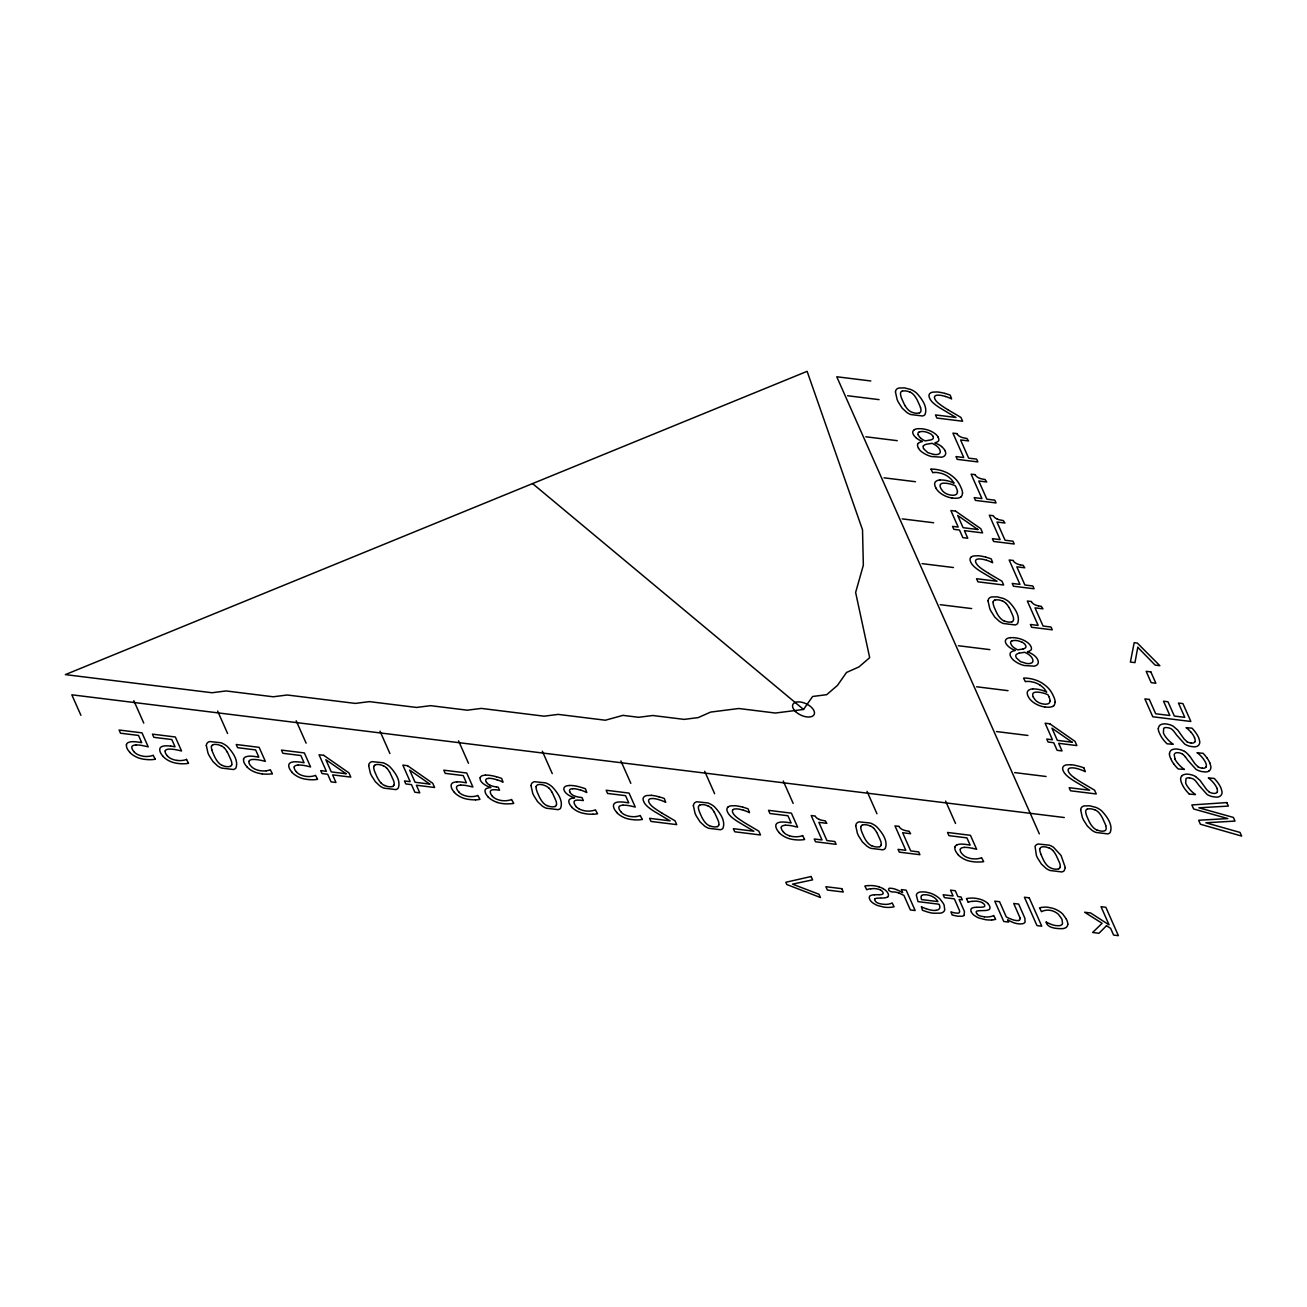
<?xml version="1.0" encoding="UTF-8"?>
<svg xmlns="http://www.w3.org/2000/svg" width="1307" height="1307" viewBox="0 0 1307 1307"><rect width="100%" height="100%" fill="white"/><g stroke="black" fill="none" stroke-linecap="round" stroke-linejoin="round"><path stroke-width="1.5" d="M1194.745 741.87L1194.19 742.523A5.375 2.859 25.2 0 1 1191.576 743.095L1191.249 743.062M1205.887 767.029L1205.332 767.666A5.375 2.859 25.2 0 1 1202.718 768.255L1202.391 768.206M923.428 445.85L924.441 445.017A21.566 11.485 25.2 0 1 926.434 444.249A24.751 13.184 25.2 0 1 928.019 443.972L932.103 443.318A11.632 6.192 25.2 0 1 937.037 446.275A10.309 5.489 25.2 0 1 940.043 450.474A8.741 4.656 25.2 0 1 939.325 453.725A9.835 5.244 25.2 0 1 933.95 454.46M803.527 709.456L812.611 696.484L826.678 694.687L837.428 685.44L846.528 672.452L858.928 666.929L869.678 657.682L855.628 592.463L863.339 565.212L862.522 529.841L807.122 371.335L65.35 674.608L211.995 692.743L226.046 690.946L273.179 696.778L287.246 694.997L355.324 703.411L369.375 701.63L416.525 707.446L430.575 705.666L467.236 710.191L481.286 708.41L544.137 716.187L558.203 714.39L605.337 720.222L622.965 715.354L638.682 717.298L652.748 715.501L684.165 719.389L698.216 717.592L710.632 712.086L738.749 708.508L775.41 713.034L803.527 709.456L532.57 483.59M1216.915 792.352L1216.49 792.81A5.391 2.875 25.2 0 1 1213.86 793.398L1213.533 793.349A6.666 3.545 25.2 0 1 1209.302 792.091M964.06 915.406L964.452 911.567L959.158 899.445L962.328 899.837L961.037 896.961L957.884 896.569L955.303 890.737L950.499 890.149L953.081 895.965L943.148 894.74L944.422 897.631L954.355 898.857L959.207 909.884A23.82 12.694 25.2 0 1 959.485 910.652A5.767 3.071 25.2 0 1 959.436 912.188A3.447 1.83 25.2 0 1 958.423 913.119A10.113 5.391 25.2 0 1 955.466 912.972A11.534 6.143 25.2 0 1 952.983 912.482L952.035 912.221A10.799 5.751 25.2 0 1 950.957 911.878L952.117 914.965A23.542 12.547 25.2 0 0 953.211 915.243L955.825 915.831A22.562 12.024 25.2 0 0 958.129 916.223L962.164 916.223A8.038 4.28 25.2 0 0 964.076 915.406M971.281 557.011L971.558 556.798A11.845 6.306 25.2 0 1 973.829 555.932L978.339 555.753A28.199 15.03 25.2 0 1 985.87 557.19M728.113 806.974L728.407 806.762A11.763 6.274 25.2 0 1 730.678 805.88L735.171 805.716A28.215 15.03 25.2 0 1 742.703 807.154M875.053 898.742L876.18 898.334A17.743 9.459 25.2 0 1 878.288 898.121L880.542 898.056M914.41 429.676L913.609 430.297A9.59 5.114 25.2 0 0 912.939 433.499L913.234 434.234A10.619 5.653 25.2 0 0 916.501 438.074M1208.665 771.228L1209.579 770.542A14.23 7.581 25.2 0 0 1210.282 769.643A16.485 8.79 25.2 0 0 1210.87 766.539L1209.89 763.043M1023.12 648.958L1017.761 649.873A13.217 7.041 25.2 0 1 1013.105 646.981A10.146 5.408 25.2 0 1 1010.883 643.812A6.127 3.268 25.2 0 1 1011.618 640.953M1010.327 637.669L1013.84 637.669A23.853 12.711 25.2 0 1 1015.882 637.898L1018.529 638.404A14.524 7.744 25.2 0 1 1025.734 641.312L1027.645 642.619A9.508 5.065 25.2 0 1 1030.537 645.756L1030.733 646.132A9.655 5.146 25.2 0 1 1031.158 649.873A17.481 9.312 25.2 0 1 1027.498 651.687M881.294 898.04L883.581 897.958A19.523 10.407 25.2 0 0 885.476 897.729L887.143 897.223A7.417 3.954 25.2 0 0 888.025 896.602M976.721 907.303L976.002 907.319A11.926 6.355 25.2 0 0 971.395 908.545A8.332 4.444 25.2 0 0 971.411 911.976M977.032 907.287L980.234 907.254M874.318 894.756L879.023 894.691M879.333 894.691L879.66 894.691A9.329 4.967 25.2 0 0 882.748 894.102A3.856 2.059 25.2 0 0 882.764 892.126A3.545 1.895 25.2 0 0 880.738 890.214L880.493 890.1M1070.939 764.709L1066.43 764.873A11.845 6.306 25.2 0 0 1064.159 765.755L1063.882 765.967A10.538 5.62 25.2 0 0 1062.689 769.186L1063.195 770.771A16.321 8.692 25.2 0 0 1065.009 773.728A16.828 8.969 25.2 0 0 1067.786 776.489A28.917 15.406 25.2 0 0 1071.054 778.939A37.429 19.948 25.2 0 0 1073.586 780.638L1089.646 790.212L1069.142 787.68L1070.515 790.784L1096.263 793.97L1094.58 790.163L1081.314 782.354A80.985 43.164 25.2 0 1 1074.272 777.714M651.376 795.359L646.883 795.522A11.763 6.274 25.2 0 0 644.612 796.404L644.318 796.617A10.505 5.604 25.2 0 0 643.126 799.835L643.648 801.436A16.321 8.692 25.2 0 0 645.446 804.377A16.615 8.855 25.2 0 0 648.419 807.285A29.26 15.586 25.2 0 0 651.49 809.588A38.524 20.52 25.2 0 0 654.023 811.288L670.099 820.861L649.579 818.329L650.951 821.433L676.716 824.619L675.033 820.812L661.767 813.003M1189.452 777.877L1188.749 777.828A5.931 3.153 25.2 0 0 1185.988 778.613L1185.678 782.975A25.16 13.413 25.2 0 0 1186.152 784.167A25.781 13.74 25.2 0 0 1189.746 789.379A22.774 12.139 25.2 0 0 1195.497 794.591L1189.321 794.101M870.805 380.974L836.758 376.759L1039.326 833.85M847.639 395.743L879.072 399.632M865.838 436.783L897.256 440.671M884.022 477.823L915.439 481.711M902.206 518.879L933.639 522.751M1013.186 560.474L1009.151 559.984L1019.966 584.392L1012.222 583.428L1013.464 586.222L1034.082 588.771L1032.84 585.977L1024.884 584.997L1016.813 566.813L1024.77 567.793L1023.087 565.294A28.574 15.227 25.2 0 1 1020.146 564.804M922.056 563.644L953.473 567.532M1031.37 601.53L1027.335 601.024L1038.15 625.432L1030.406 624.468L1031.648 627.278L1052.266 629.827L1051.024 627.033L1043.068 626.037L1035.013 607.853L1042.97 608.833L1041.271 606.35A28.574 15.227 25.2 0 1 1038.346 605.844M940.239 604.7L971.673 608.572M958.439 645.74L989.856 649.628M976.623 686.779L1008.04 690.668M996.473 731.561L1027.89 735.449M1014.657 772.6L1046.074 776.489M1064.274 817.529L71.82 694.801L80.92 715.321M496.464 786.977L498.212 787.19L499.552 790.229L497.264 789.934A20.308 10.832 25.2 0 0 493.866 789.738A7.417 3.954 25.2 0 0 491.367 790.147A6.437 3.431 25.2 0 0 490.321 791.323A10.162 5.424 25.2 0 0 492.51 796.273M186.509 759.367L188.551 763.304A30.11 16.043 25.2 0 1 184.205 763.762A31.695 16.893 25.2 0 1 178.324 763.5A20.406 10.881 25.2 0 1 172.263 762.193A13.985 7.45 25.2 0 1 166.888 759.596A13.446 7.156 25.2 0 1 163.032 756.394M802.58 835.549L804.622 839.486A30.143 16.06 25.2 0 1 800.292 839.944A31.695 16.893 25.2 0 1 794.411 839.682A20.389 10.864 25.2 0 1 788.35 838.375A13.854 7.385 25.2 0 1 779.021 832.592M968.307 902.336L966.461 898.661A18.968 10.113 25.2 0 1 970.366 898.138A21.222 11.306 25.2 0 1 980.528 899.363A11.208 5.963 25.2 0 1 984.726 901.193A8.61 4.591 25.2 0 1 987.929 903.513M1046.008 921.941C1047.43 928.28 1056.824 928.787 1062.803 928.64A13.887 7.401 25.2 0 0 1066.414 927.202A13.511 7.205 25.2 0 0 1067.737 924.245M933.966 454.509L927.839 452.647L923.804 448.955A10.57 5.636 25.2 0 1 923.51 448.366M952.084 498.032L950.712 497.787A14.802 7.891 25.2 0 1 942.249 494.405A13.789 7.352 25.2 0 1 936.89 489.651L935.959 488.181M1044.685 706.989L1043.313 706.744A14.802 7.891 25.2 0 1 1034.85 703.362A13.789 7.352 25.2 0 1 1029.491 698.608L1028.56 697.137A15.406 8.201 25.2 0 1 1027.335 692.106A11.338 6.045 25.2 0 1 1029.459 689.753A12.988 6.927 25.2 0 1 1032.661 688.871M972.833 848.374L976.639 849.289L970.431 835.304L947.526 832.461L948.931 835.647L966.935 837.885L970.137 845.106L968.618 844.861A19.523 10.407 25.2 0 0 967.915 844.763L966.412 844.502A15.619 8.316 25.2 0 0 965.808 844.42A26.238 13.985 25.2 0 0 960.351 844.142A15.178 8.087 25.2 0 0 956.838 844.91M982.047 902.647L982.292 902.778A3.545 1.895 25.2 0 1 984.318 904.509L984.4 904.673A3.856 2.059 25.2 0 1 984.334 906.65A9.329 4.967 25.2 0 1 981.165 907.172M1046.401 922.154L1047.74 922.84A16.73 8.904 25.2 0 0 1048.998 923.412L1050.191 923.918A14.393 7.679 25.2 0 0 1053.262 925.046A14.589 7.777 25.2 0 0 1056.301 925.634L1059.062 925.715A8.626 4.591 25.2 0 0 1062.003 924.506A9.672 5.163 25.2 0 0 1062.509 923.51L1062.101 919.932A25.062 13.364 25.2 0 0 1061.529 918.576L1058.36 914.279A9.084 4.836 25.2 0 0 1056.824 913.07A8.806 4.689 25.2 0 0 1051.465 910.603L1050.485 910.391A12.988 6.927 25.2 0 0 1045.224 910.391A22.17 11.812 25.2 0 0 1041.483 911.698L1039.555 907.842A28.362 15.112 25.2 0 1 1043.411 907.221A17.759 9.459 25.2 0 1 1047.969 907.27L1052.543 908.218A14.132 7.532 25.2 0 1 1059.389 911.387A13.773 7.336 25.2 0 1 1062.787 914.099L1066.365 919.033M1022.237 642.276L1022.548 642.44A5.522 2.941 25.2 0 1 1025.407 645.037A6.29 3.349 25.2 0 1 1025.668 647.635A11.322 6.029 25.2 0 1 1023.185 648.893M921.451 906.797L922.464 910.26L925.879 911.453A48.62 25.911 25.2 0 0 927.921 912.106A23.902 12.727 25.2 0 0 933.476 913.234L940.697 913.136A14.099 7.515 25.2 0 0 943.409 911.894A13.201 7.025 25.2 0 0 944.749 909.835L944.144 905.228A28.084 14.965 25.2 0 0 943.295 903.382L939.978 898.971A14.344 7.646 25.2 0 0 936.564 896.21A14.034 7.483 25.2 0 0 929.718 892.959L925.977 892.126A20.422 10.881 25.2 0 0 923.82 891.88L920.357 891.978A11.583 6.176 25.2 0 0 917.318 893.302A12.106 6.453 25.2 0 0 916.338 895.181L918.02 901.634L939.079 904.232A14.426 7.695 25.2 0 1 939.831 907.434A8.495 4.525 25.2 0 1 938.622 909.411A9.901 5.277 25.2 0 1 935.992 910.309M1195.595 776.587L1200.022 780.377L1205.479 788.007A32.675 17.416 25.2 0 0 1206.002 788.676A18.592 9.901 25.2 0 0 1206.818 789.771L1209.334 792.026M1187.05 741.722L1184.322 739.207A19.654 10.472 25.2 0 1 1183.701 738.373A33.459 17.824 25.2 0 1 1183.047 737.524L1177.738 730.074L1173.294 726.284A8.79 4.689 25.2 0 0 1169.144 724.535L1166.269 723.947A11.551 6.159 25.2 0 0 1162.168 724.192A10.358 5.522 25.2 0 0 1159.423 725.744A17.939 9.557 25.2 0 0 1158.345 728.783M1198.192 766.882L1195.48 764.366A19.654 10.472 25.2 0 1 1194.843 763.533A33.459 17.824 25.2 0 1 1194.19 762.667L1190.742 757.635A38.344 20.438 25.2 0 0 1189.517 755.969M947.673 409.614L960.923 417.423L962.606 421.23L936.858 418.044L935.485 414.94L955.989 417.472L939.651 407.735A36.629 19.523 25.2 0 1 937.397 406.216A29.097 15.504 25.2 0 1 934.129 403.765A17.448 9.296 25.2 0 1 931.352 400.988A16.321 8.692 25.2 0 1 929.555 398.047L929.048 396.446A10.538 5.62 25.2 0 1 929.947 393.44A11.91 6.355 25.2 0 1 932.822 392.133L937.282 391.969A28.084 14.965 25.2 0 1 944.814 393.407M988.713 573.397L1001.979 581.207L1003.662 585.013L977.914 581.827L976.541 578.723L997.045 581.256L980.985 571.682A37.429 19.948 25.2 0 1 978.437 569.999A28.917 15.406 25.2 0 1 975.185 567.548A16.828 8.969 25.2 0 1 972.408 564.771A16.321 8.692 25.2 0 1 970.611 561.83L970.088 560.229A10.538 5.62 25.2 0 1 971.264 557.011M1074.289 777.698L1072.279 776.162A12.531 6.682 25.2 0 1 1068.489 771.571L1068.309 771.081A6.29 3.349 25.2 0 1 1068.963 768.516M486.563 782.452L486.237 781.945A8.267 4.411 25.2 0 1 485.91 781.292A4.901 2.614 25.2 0 1 485.812 779.773A5.44 2.892 25.2 0 1 486.808 778.711A8.201 4.362 25.2 0 1 488.965 778.417M938.132 437.175L937.936 436.816A9.508 5.065 25.2 0 0 935.044 433.663L933.133 432.388A14.524 7.744 25.2 0 0 925.928 429.464L923.281 428.941A23.853 12.711 25.2 0 0 921.239 428.712L917.726 428.712A13.315 7.09 25.2 0 0 914.394 429.66M971.33 911.976L971.689 912.645A8.234 4.395 25.2 0 0 974.336 915.472L976.607 916.893A11.387 6.061 25.2 0 0 979.253 918.102L985.445 919.654A25.437 13.56 25.2 0 0 991.784 919.948M1197.212 752.799L1203.11 753.306A42.069 22.415 25.2 0 1 1206.802 757.733M1184.371 769.431L1178.179 768.957A40.615 21.647 25.2 0 1 1173.964 764.17M1083.895 767.895L1085.251 771.669A20.046 10.685 25.2 0 0 1079.223 769.219A18.69 9.95 25.2 0 0 1073.031 767.846L1070.907 767.912A6.96 3.709 25.2 0 0 1069.012 768.549M1048.835 696.484L1048.328 695.406A6.551 3.48 25.2 0 1 1047.953 694.752A18.298 9.753 25.2 0 0 1043.672 693.184A20.373 10.864 25.2 0 0 1036.484 692.106A7.287 3.888 25.2 0 0 1034.196 692.547A6.796 3.627 25.2 0 0 1032.726 694.18A10.44 5.555 25.2 0 0 1033.298 696.909M1027.563 651.752L1027.629 651.899A13.544 7.221 25.2 0 1 1034.196 655.395A11.6 6.192 25.2 0 1 1037.595 659.48A14.067 7.499 25.2 0 1 1038.036 660.607L1038.15 661.015A11.812 6.29 25.2 0 1 1037.284 664.659L1036.696 665.149A13.25 7.058 25.2 0 1 1034.18 666.145L1024.263 665.524A15.227 8.12 25.2 0 1 1017.124 662.665L1014.869 661.211A11.24 5.996 25.2 0 1 1011.063 657.209A9.999 5.326 25.2 0 1 1010.638 652.454A16.55 8.822 25.2 0 1 1015.114 650.559M930.992 469.197L932.757 472.726A10.962 5.849 25.2 0 1 934.717 472.464M945.614 801.093L955.531 823.475M867.047 791.372L876.964 813.771M783.252 781.014L793.169 803.397M704.702 771.31L714.619 793.692M620.907 760.935L630.824 783.334M642.276 819.407L640.234 815.486A22.611 12.041 25.2 0 1 636.052 816.548M542.34 751.231L552.273 773.613M458.545 740.857L468.478 763.255M379.994 731.152L389.911 753.535M296.199 720.794L306.116 743.177M272.346 773.662L270.288 769.741A22.595 12.041 25.2 0 1 266.122 770.803M217.648 711.073L227.565 733.456M133.853 700.715L143.77 723.098M155.223 759.171L153.164 755.25A22.611 12.041 25.2 0 1 148.998 756.328A20.487 10.913 25.2 0 1 143.737 756.296A12.613 6.715 25.2 0 1 140.061 755.462A8.675 4.624 25.2 0 1 136.451 753.845A7.989 4.264 25.2 0 1 134 751.77M1175.009 759.024L1174.192 754.711A9.084 4.836 25.2 0 1 1174.454 754.025L1174.862 753.486A5.931 3.153 25.2 0 1 1177.607 752.669L1178.31 752.734A5.849 3.12 25.2 0 1 1182.492 754.057M1040.96 854.402L1043.231 859.549A54.061 28.819 25.2 0 0 1044.309 861.542A21.369 11.387 25.2 0 0 1047.185 865.446A8.054 4.297 25.2 0 0 1050.436 867.832A8.414 4.476 25.2 0 0 1058.605 868.747M1019.983 917.759L1013.742 903.48L1018.659 904.085L1024.884 918.217L1025.064 922.056A8.495 4.525 25.2 0 1 1024.557 922.742A8.822 4.705 25.2 0 1 1022.172 923.82L1019.427 923.918A13.576 7.238 25.2 0 1 1013.203 922.53A22.807 12.155 25.2 0 1 1007.599 919.818L1008.596 922.088L1003.776 921.5L994.758 901.127L999.561 901.716L1006.308 916.959A22.007 11.73 25.2 0 0 1011.226 919.18A11.763 6.274 25.2 0 0 1015.588 920.422A11.06 5.898 25.2 0 0 1018.643 920.52M1041.107 854.419A31.335 16.697 25.2 0 1 1039.62 848.815M1039.915 848.897A8.332 4.444 25.2 0 1 1041.418 847.067A8.692 4.624 25.2 0 1 1049.374 848.194M1049.439 848.047A7.319 3.905 25.2 0 1 1052.723 850.481M1052.838 850.465A20.732 11.044 25.2 0 1 1055.615 854.468A61.511 32.773 25.2 0 1 1056.17 855.333L1059.405 862.424A48.326 25.748 25.2 0 1 1059.846 863.698A19.36 10.309 25.2 0 1 1060.206 867.145M1060.108 867.113A8.054 4.297 25.2 0 1 1058.768 868.877M958.227 854.68A14.998 7.989 25.2 0 1 954.894 847.132M958.047 854.729A13.854 7.385 25.2 0 0 967.36 860.529A26.271 14.001 25.2 0 0 979.204 861.967A30.143 16.06 25.2 0 0 983.681 861.656L981.59 857.686A22.431 11.959 25.2 0 1 977.424 858.764A20.52 10.93 25.2 0 1 972.163 858.732A12.613 6.715 25.2 0 1 968.487 857.915A8.659 4.607 25.2 0 1 964.876 856.297A8.054 4.28 25.2 0 1 962.426 854.223A9.361 4.983 25.2 0 1 960.269 849.305M960.367 849.338A5.898 3.153 25.2 0 1 961.511 847.998A9.884 5.261 25.2 0 1 964.37 847.426M964.321 847.361A26.63 14.181 25.2 0 1 972.833 848.423M954.829 847.099A11.06 5.898 25.2 0 1 956.871 844.943M871.655 845.809A8.087 4.313 25.2 0 1 868.224 843.293A20.553 10.962 25.2 0 1 865.479 839.666A52.934 28.215 25.2 0 1 864.074 837.101L862.048 832.559A53.636 28.574 25.2 0 1 861.215 830.092A19.507 10.407 25.2 0 1 860.807 826.727M860.905 826.759A8.332 4.444 25.2 0 1 862.391 824.929M862.506 825.027A8.692 4.624 25.2 0 1 870.348 826.057M870.413 825.91A7.319 3.905 25.2 0 1 873.697 828.344M873.811 828.328A20.732 11.044 25.2 0 1 876.589 832.33M876.687 832.347A61.511 32.773 25.2 0 1 877.16 833.196L880.379 840.287A50.973 27.169 25.2 0 1 880.836 841.561A19.687 10.489 25.2 0 1 881.179 845.008M881.081 844.976A8.038 4.28 25.2 0 1 879.758 846.74M879.611 846.626A8.495 4.525 25.2 0 1 871.72 845.678M819.179 819.44A10.064 5.359 25.2 0 0 822.168 820.306A30.355 16.174 25.2 0 0 825.338 820.878L826.808 823.345L818.852 822.348L826.906 840.548L834.879 841.528L836.121 844.338L815.503 841.773L814.261 838.98L822.005 839.944L811.19 815.535L815.225 816.025A4.901 2.614 25.2 0 0 816.777 818.002A5.963 3.169 25.2 0 0 819.179 819.375M779.217 832.543A15.047 8.022 25.2 0 1 775.868 824.995A11.126 5.931 25.2 0 1 777.861 822.806A15.178 8.087 25.2 0 1 781.635 822.038A27.088 14.442 25.2 0 1 786.814 822.315A15.504 8.267 25.2 0 1 787.271 822.348L788.905 822.626A19.523 10.407 25.2 0 1 789.591 822.724L791.127 822.969L787.925 815.748L769.921 813.509L768.5 810.324L791.421 813.166L797.613 827.151L793.806 826.236A26.565 14.148 25.2 0 0 785.311 825.223M802.612 835.581A22.611 12.041 25.2 0 1 798.397 836.627A20.487 10.913 25.2 0 1 793.137 836.594A12.613 6.715 25.2 0 1 789.477 835.777M789.477 835.761A8.675 4.624 25.2 0 1 785.866 834.16A7.989 4.264 25.2 0 1 783.416 832.085M783.563 832.036A9.296 4.95 25.2 0 1 781.259 827.168M781.357 827.2A5.947 3.169 25.2 0 1 782.501 825.861A9.868 5.261 25.2 0 1 785.36 825.289M733.211 809.539A6.29 3.349 25.2 0 0 732.573 812.088L732.737 812.595A12.564 6.698 25.2 0 0 736.184 816.891A19.54 10.407 25.2 0 0 737.246 817.741L738.537 818.705A80.985 43.164 25.2 0 0 745.578 823.345L758.828 831.17L760.511 834.977L734.746 831.791L733.374 828.687L753.894 831.219L737.818 821.646A38.524 20.52 25.2 0 1 735.286 819.963A29.26 15.586 25.2 0 1 732.214 817.659A16.615 8.855 25.2 0 1 729.257 814.735A16.321 8.692 25.2 0 1 727.444 811.794L726.937 810.193A10.505 5.604 25.2 0 1 728.097 806.974M733.243 809.556A6.96 3.709 25.2 0 1 735.155 808.935L737.295 808.919A18.69 9.95 25.2 0 1 743.454 810.275M743.454 810.226A20.046 10.685 25.2 0 1 749.483 812.693L748.127 808.902A22.922 12.22 25.2 0 0 742.703 807.171M709.309 825.746A8.087 4.313 25.2 0 1 705.878 823.214A20.553 10.962 25.2 0 1 703.133 819.587A52.934 28.215 25.2 0 1 701.712 817.022L699.702 812.48A53.636 28.574 25.2 0 1 698.853 810.013A19.507 10.407 25.2 0 1 698.444 806.648M698.542 806.68A8.332 4.444 25.2 0 1 700.046 804.851M700.16 804.949A8.692 4.624 25.2 0 1 708.002 805.978M708.067 805.831A7.319 3.905 25.2 0 1 711.351 808.265M711.465 808.249A20.732 11.044 25.2 0 1 714.243 812.251M714.325 812.268A61.511 32.773 25.2 0 1 714.798 813.117L718.033 820.208A50.973 27.169 25.2 0 1 718.491 821.482A19.687 10.489 25.2 0 1 718.834 824.946M718.736 824.897A8.038 4.28 25.2 0 1 717.412 826.678M717.265 826.547A8.495 4.525 25.2 0 1 709.374 825.599M661.783 812.987A80.985 43.164 25.2 0 1 654.709 808.363L653.451 807.383A19.54 10.407 25.2 0 1 652.389 806.533A12.564 6.698 25.2 0 1 648.925 802.22L648.762 801.73A6.29 3.349 25.2 0 1 649.416 799.165A6.96 3.709 25.2 0 1 651.36 798.577L653.5 798.544A18.69 9.95 25.2 0 1 659.659 799.917A20.046 10.685 25.2 0 1 665.688 802.318L664.332 798.544A22.922 12.22 25.2 0 0 658.924 796.813M651.36 795.326A28.215 15.03 25.2 0 1 658.908 796.796M616.855 812.464A15.047 8.022 25.2 0 1 613.522 804.916A11.126 5.931 25.2 0 1 615.499 802.727A15.178 8.087 25.2 0 1 619.289 801.959A27.088 14.442 25.2 0 1 624.452 802.237A15.504 8.267 25.2 0 1 624.909 802.286L626.543 802.547A19.523 10.407 25.2 0 1 627.246 802.645L628.765 802.89L625.563 795.669L607.559 793.447L606.154 790.245L629.059 793.088L635.267 807.072L631.461 806.158A26.565 14.148 25.2 0 0 622.965 805.145M616.675 812.513A13.854 7.385 25.2 0 0 625.988 818.313A20.389 10.864 25.2 0 0 632.049 819.587A31.695 16.893 25.2 0 0 637.963 819.897A30.143 16.06 25.2 0 0 642.309 819.44M636.068 816.581A20.487 10.913 25.2 0 1 630.791 816.516A12.613 6.715 25.2 0 1 627.115 815.699A8.675 4.624 25.2 0 1 623.504 814.081A7.989 4.264 25.2 0 1 621.054 812.006M621.201 811.957A9.296 4.95 25.2 0 1 618.897 807.089A5.947 3.169 25.2 0 1 620.139 805.782A9.868 5.261 25.2 0 1 622.998 805.21M572.041 807.285A12.907 6.878 25.2 0 1 568.839 800.783A9.133 4.869 25.2 0 1 569.983 799.067A10.293 5.489 25.2 0 1 572.221 798.267A16.321 8.692 25.2 0 1 574.655 797.956L574.557 797.727A11.649 6.208 25.2 0 1 568.398 794.983A8.969 4.787 25.2 0 1 564.444 791.013A9.443 5.032 25.2 0 1 564.003 787.974A11.665 6.208 25.2 0 1 565.833 786.16A13.952 7.434 25.2 0 1 569.264 785.54M571.862 807.334A13.201 7.025 25.2 0 0 581.125 812.758A26.058 13.887 25.2 0 0 592.937 814.163M593.002 814.245A32.201 17.154 25.2 0 0 597.56 813.755L595.404 809.866A25.209 13.429 25.2 0 1 591.123 810.928A20.553 10.946 25.2 0 1 585.683 810.961A13.184 7.025 25.2 0 1 582.105 810.111A7.679 4.084 25.2 0 1 578.625 808.625M578.642 808.592A7.875 4.199 25.2 0 1 576.142 806.664M576.305 806.631A10.162 5.424 25.2 0 1 574.116 801.681A6.437 3.431 25.2 0 1 575.162 800.521A7.417 3.954 25.2 0 1 577.678 800.113A20.308 10.832 25.2 0 1 581.06 800.309L583.347 800.587L582.007 797.548L580.259 797.335A12.433 6.633 25.2 0 1 573.495 795.489A5.98 3.186 25.2 0 1 570.326 792.826L570.032 792.303A8.267 4.411 25.2 0 1 569.705 791.65M569.721 791.65A4.901 2.614 25.2 0 1 569.607 790.131A5.44 2.892 25.2 0 1 570.604 789.069A8.201 4.362 25.2 0 1 572.76 788.774M572.695 788.676A15.962 8.495 25.2 0 1 580.863 790.278M580.896 790.147A22.742 12.122 25.2 0 1 586.81 792.548L585.454 788.791A34.505 18.396 25.2 0 0 580.128 787.059A25.715 13.707 25.2 0 0 569.198 785.458M546.947 805.667A8.087 4.313 25.2 0 1 543.516 803.152A20.553 10.962 25.2 0 1 540.788 799.508A52.934 28.215 25.2 0 1 539.366 796.96L537.357 792.418A53.636 28.574 25.2 0 1 536.507 789.934A19.507 10.407 25.2 0 1 536.099 786.569M536.197 786.618A8.332 4.444 25.2 0 1 537.7 784.772A8.692 4.624 25.2 0 1 545.64 785.899A7.319 3.905 25.2 0 1 548.989 788.186M549.12 788.17A20.732 11.044 25.2 0 1 551.897 792.173M551.979 792.189A61.511 32.773 25.2 0 1 552.453 793.039L555.671 800.129A50.973 27.169 25.2 0 1 556.129 801.403A19.687 10.489 25.2 0 1 556.488 804.867M556.374 804.818A8.038 4.28 25.2 0 1 555.05 806.599M554.903 806.468A8.495 4.525 25.2 0 1 547.012 805.52M488.246 796.927A12.907 6.878 25.2 0 1 485.044 790.425A9.133 4.869 25.2 0 1 486.188 788.709A10.293 5.489 25.2 0 1 488.426 787.909A16.321 8.692 25.2 0 1 490.86 787.598L490.762 787.369A11.649 6.208 25.2 0 1 484.603 784.625A8.969 4.787 25.2 0 1 480.649 780.655A9.443 5.032 25.2 0 1 480.208 777.6M497.33 802.4A13.201 7.025 25.2 0 1 488.066 796.96M497.346 802.514A26.058 13.887 25.2 0 0 509.142 803.805A32.201 17.154 25.2 0 0 513.765 803.397L511.609 799.492A25.209 13.429 25.2 0 1 507.328 800.57A20.553 10.946 25.2 0 1 501.888 800.587A13.184 7.025 25.2 0 1 498.31 799.753A7.679 4.084 25.2 0 1 494.83 798.25A7.875 4.199 25.2 0 1 492.347 796.306M496.415 786.879A12.433 6.633 25.2 0 1 489.7 785.131M489.733 785.05A5.98 3.186 25.2 0 1 486.531 782.452M488.9 778.302A15.962 8.495 25.2 0 1 497.068 779.92M497.101 779.789A22.742 12.122 25.2 0 1 503.015 782.19L501.659 778.433A34.505 18.396 25.2 0 0 496.333 776.701M485.403 775.1A25.715 13.707 25.2 0 1 496.333 776.766M485.469 775.182A13.952 7.434 25.2 0 0 482.005 775.786A11.665 6.208 25.2 0 0 480.224 777.616M454.509 792.401A15.047 8.022 25.2 0 1 451.176 784.837A11.126 5.931 25.2 0 1 453.153 782.648A15.178 8.087 25.2 0 1 456.927 781.88M454.313 792.434A13.854 7.385 25.2 0 0 463.642 798.234A20.389 10.864 25.2 0 0 469.687 799.508A31.695 16.893 25.2 0 0 475.601 799.819M475.585 799.802A30.143 16.06 25.2 0 0 479.947 799.361L477.872 795.408A22.611 12.041 25.2 0 1 473.689 796.486A20.487 10.913 25.2 0 1 468.445 796.437A12.613 6.715 25.2 0 1 464.769 795.62A8.675 4.624 25.2 0 1 461.159 794.003A7.989 4.264 25.2 0 1 458.708 791.928M458.855 791.895A9.296 4.95 25.2 0 1 456.551 787.01A5.947 3.169 25.2 0 1 457.793 785.703A9.868 5.261 25.2 0 1 460.652 785.131M460.603 785.082A26.565 14.148 25.2 0 1 469.115 786.144L472.905 787.01L466.713 773.009L443.792 770.166L445.213 773.368L463.217 775.59L466.419 782.811L464.9 782.566A19.523 10.407 25.2 0 0 464.197 782.468L462.564 782.207A15.504 8.267 25.2 0 0 462.09 782.141A27.088 14.442 25.2 0 0 456.911 781.847M381.105 783.073A20.553 10.962 25.2 0 1 378.426 779.429A52.934 28.215 25.2 0 1 377.02 776.881L374.995 772.339A53.636 28.574 25.2 0 1 374.145 769.872A19.507 10.407 25.2 0 1 373.753 766.49M384.601 785.589A8.087 4.313 25.2 0 1 381.17 783.073M373.851 766.539A8.332 4.444 25.2 0 1 375.338 764.693M375.452 764.791A8.692 4.624 25.2 0 1 383.294 765.82M383.359 765.673A7.319 3.905 25.2 0 1 386.643 768.108M386.758 768.091A20.732 11.044 25.2 0 1 389.535 772.094M389.617 772.11A61.511 32.773 25.2 0 1 390.09 772.96L393.325 780.05A50.973 27.169 25.2 0 1 393.783 781.325A19.687 10.489 25.2 0 1 394.126 784.788M394.028 784.755A8.038 4.28 25.2 0 1 392.704 786.52M392.557 786.406A8.495 4.525 25.2 0 1 384.666 785.458M292.164 772.323A15.047 8.022 25.2 0 1 288.814 764.758A11.126 5.931 25.2 0 1 290.791 762.569A15.178 8.087 25.2 0 1 294.581 761.801A27.088 14.442 25.2 0 1 299.76 762.079A15.504 8.267 25.2 0 1 300.218 762.128L301.852 762.389A19.523 10.407 25.2 0 1 302.538 762.487L304.074 762.749L300.855 755.511L282.867 753.289L281.446 750.104L304.351 752.93L310.56 766.931L306.753 766.016A26.565 14.148 25.2 0 0 298.257 765.003M291.967 772.355A13.854 7.385 25.2 0 0 301.296 778.155A20.389 10.864 25.2 0 0 307.341 779.429A31.695 16.893 25.2 0 0 313.255 779.756A30.143 16.06 25.2 0 0 317.601 779.282L315.526 775.329A22.611 12.041 25.2 0 1 311.344 776.407A20.487 10.913 25.2 0 1 306.083 776.374A12.613 6.715 25.2 0 1 302.423 775.541A8.675 4.624 25.2 0 1 298.797 773.924A7.989 4.264 25.2 0 1 296.362 771.849M296.493 771.816A9.296 4.95 25.2 0 1 294.206 766.931M294.287 766.98A5.947 3.169 25.2 0 1 295.431 765.641A9.868 5.261 25.2 0 1 298.29 765.069M246.925 766.735A15.047 8.022 25.2 0 1 243.592 759.171M246.827 766.752A13.446 7.156 25.2 0 0 250.683 769.97A13.985 7.45 25.2 0 0 256.058 772.519A20.406 10.881 25.2 0 0 262.103 773.842M262.119 773.858A31.695 16.893 25.2 0 0 268.033 774.152A30.11 16.043 25.2 0 0 272.379 773.695M266.138 770.836A20.585 10.962 25.2 0 1 260.861 770.771A12.613 6.715 25.2 0 1 257.185 769.954A8.659 4.607 25.2 0 1 253.574 768.336A8.054 4.28 25.2 0 1 251.124 766.261A9.312 4.967 25.2 0 1 248.967 761.344M249.065 761.377A5.865 3.12 25.2 0 1 250.209 760.037A9.917 5.293 25.2 0 1 253.068 759.465A26.63 14.197 25.2 0 1 261.531 760.462L265.337 761.327L259.129 747.343L236.224 744.5L237.629 747.686L255.633 749.924L258.835 757.145L257.316 756.9A19.425 10.342 25.2 0 0 256.629 756.802L255.11 756.557A15.619 8.316 25.2 0 0 254.522 756.475A27.088 14.442 25.2 0 0 249.327 756.165A15.308 8.152 25.2 0 0 245.536 756.965A11.208 5.963 25.2 0 0 243.51 759.138M222.239 765.51A8.087 4.313 25.2 0 1 218.824 762.994A20.553 10.962 25.2 0 1 216.08 759.351A52.934 28.215 25.2 0 1 214.658 756.802L212.649 752.26A53.636 28.574 25.2 0 1 211.799 749.793M211.848 749.793A19.507 10.407 25.2 0 1 211.391 746.428M211.489 746.46A8.332 4.444 25.2 0 1 212.992 744.614M213.106 744.712A8.692 4.624 25.2 0 1 220.948 745.742M221.014 745.611A7.319 3.905 25.2 0 1 224.298 748.045M224.412 748.012A20.732 11.044 25.2 0 1 227.189 752.031M227.271 752.031A61.511 32.773 25.2 0 1 227.745 752.881L230.98 759.971A50.973 27.169 25.2 0 1 231.421 761.262A19.687 10.489 25.2 0 1 231.78 764.709M231.682 764.677A8.038 4.28 25.2 0 1 230.342 766.441M230.195 766.327A8.495 4.525 25.2 0 1 222.304 765.379M163.13 756.361A15.047 8.022 25.2 0 1 159.797 748.813A11.208 5.963 25.2 0 1 161.774 746.607A15.308 8.152 25.2 0 1 165.548 745.84A27.088 14.442 25.2 0 1 170.727 746.134M186.542 759.4A22.595 12.041 25.2 0 1 182.326 760.445A20.585 10.962 25.2 0 1 177.066 760.413M177.066 760.413A12.613 6.715 25.2 0 1 173.39 759.579A8.659 4.607 25.2 0 1 169.779 757.962A8.054 4.28 25.2 0 1 167.345 755.887M167.476 755.854A9.312 4.967 25.2 0 1 165.172 750.97M165.27 751.019A5.865 3.12 25.2 0 1 166.414 749.679A9.917 5.293 25.2 0 1 169.273 749.107A26.63 14.197 25.2 0 1 177.736 750.104L181.542 750.97L175.334 736.985L152.429 734.142L153.834 737.328L171.838 739.55L175.04 746.787L173.668 746.558A19.425 10.342 25.2 0 0 172.834 746.444L171.184 746.166A15.619 8.316 25.2 0 0 170.727 746.101M129.801 752.244A15.047 8.022 25.2 0 1 126.469 744.68M129.622 752.277A13.854 7.385 25.2 0 0 138.934 758.076A20.389 10.864 25.2 0 0 144.979 759.367A31.695 16.893 25.2 0 0 150.909 759.677A30.143 16.06 25.2 0 0 155.255 759.204M134.147 751.737A9.296 4.95 25.2 0 1 131.844 746.852A5.947 3.169 25.2 0 1 133.085 745.562A9.868 5.261 25.2 0 1 135.944 744.99M135.895 744.925A26.565 14.148 25.2 0 1 144.407 745.987L148.214 746.852L142.006 732.851L119.1 730.025L120.505 733.211L138.509 735.433L141.711 742.67L140.192 742.409A19.523 10.407 25.2 0 0 139.49 742.311L137.856 742.049A15.504 8.267 25.2 0 0 137.398 741.984A27.088 14.442 25.2 0 0 132.203 741.69A15.178 8.087 25.2 0 0 128.413 742.474A11.126 5.931 25.2 0 0 126.387 744.663M1066.283 919.017A23.64 12.596 25.2 0 1 1067.835 924.278M1019.95 917.759A7.597 4.052 25.2 0 1 1019.966 919.54A5.326 2.843 25.2 0 1 1018.594 920.471M991.768 919.916A27.496 14.655 25.2 0 0 995.656 919.344L993.712 915.472A20.7 11.028 25.2 0 1 989.562 916.795A18.837 10.031 25.2 0 1 984.416 916.844M984.367 916.746A12.629 6.731 25.2 0 1 979.188 915.603A4.101 2.189 25.2 0 1 976.59 913.348M976.672 913.348A4.035 2.157 25.2 0 1 976.509 911.24L977.718 910.897A17.743 9.459 25.2 0 1 979.842 910.685L985.135 910.522A19.523 10.407 25.2 0 0 987.03 910.293L988.696 909.77A7.417 3.954 25.2 0 0 989.579 909.166A9.1 4.852 25.2 0 0 987.814 903.529M968.291 902.32A18.527 9.868 25.2 0 1 972.065 901.275M972.31 901.487A13.397 7.139 25.2 0 1 982.08 902.451M936.057 910.391A15.178 8.087 25.2 0 1 926.042 908.61M926.009 908.675A20.504 10.93 25.2 0 1 921.435 906.829M921.582 895.573A9.296 4.95 25.2 0 0 921.206 898.317A15.651 8.348 25.2 0 0 921.549 899.575L937.903 901.585A9.819 5.228 25.2 0 0 933.639 897.223A8.708 4.64 25.2 0 0 929.032 895.295L927.643 894.985A14.312 7.63 25.2 0 0 925.764 894.756L923.51 894.805A6.731 3.578 25.2 0 0 921.631 895.605M899.134 893.106A12.923 6.894 25.2 0 0 894.053 891.913C891.537 892.665 886.473 890.034 889.234 888.205A8.316 4.427 25.2 0 1 889.953 888.237A12.629 6.731 25.2 0 1 891.717 888.352A12.155 6.47 25.2 0 1 896.52 889.642A31.646 16.86 25.2 0 1 902.663 892.648L901.34 889.577L906.143 890.165L915.161 910.538L910.358 909.933L903.954 895.491A24.506 13.054 25.2 0 0 899.134 893.187M874.955 898.677A4.035 2.157 25.2 0 0 875.135 900.784A4.101 2.189 25.2 0 0 877.634 902.974A12.629 6.731 25.2 0 0 882.813 904.183A18.837 10.031 25.2 0 0 887.992 904.215A20.7 11.028 25.2 0 0 892.175 902.925L894.07 906.748A27.496 14.655 25.2 0 1 890.214 907.352A25.437 13.56 25.2 0 1 883.875 907.091L877.7 905.555A11.387 6.061 25.2 0 1 875.053 904.33L872.798 902.908A8.234 4.395 25.2 0 1 870.119 900.082L869.776 899.412A8.332 4.444 25.2 0 1 869.841 895.998A11.926 6.355 25.2 0 1 874.367 894.821M888.074 896.618A9.1 4.852 25.2 0 0 886.26 890.982A8.61 4.591 25.2 0 0 883.156 888.662M878.99 886.914A11.224 5.98 25.2 0 1 883.173 888.629M868.845 885.623A21.255 11.322 25.2 0 1 878.974 886.799M868.812 885.591A18.968 10.113 25.2 0 0 864.875 886.064L866.753 889.789A18.527 9.868 25.2 0 1 870.511 888.711M870.756 888.94A13.397 7.139 25.2 0 1 880.526 889.887M1096.573 829.896A8.087 4.313 25.2 0 1 1093.158 827.38A20.406 10.864 25.2 0 1 1090.414 823.737A51.937 27.676 25.2 0 1 1089.156 821.499L1086.869 816.352A54.371 28.966 25.2 0 1 1086.068 813.918A19.458 10.374 25.2 0 1 1085.741 810.814A8.414 4.476 25.2 0 1 1087.326 809M1087.44 809.098A8.806 4.689 25.2 0 1 1095.299 810.111M1095.348 809.997A7.368 3.921 25.2 0 1 1098.632 812.415A20.749 11.06 25.2 0 1 1101.523 816.418A60.972 32.495 25.2 0 1 1102.405 817.855L1105.199 824.08A49.813 26.548 25.2 0 1 1105.771 825.632M1105.706 825.632A19.213 10.227 25.2 0 1 1106.114 829.095A8.071 4.297 25.2 0 1 1104.693 830.827A8.528 4.542 25.2 0 1 1096.655 829.765M1083.895 767.863A22.644 12.073 25.2 0 0 1078.471 766.163A28.199 15.03 25.2 0 0 1070.923 764.677M1053.638 705.911A14.981 7.989 25.2 0 1 1044.669 706.891M1055.01 702.153A16.256 8.659 25.2 0 1 1053.556 705.845M1055.19 702.218A29.865 15.913 25.2 0 0 1053.507 696.337A38.311 20.422 25.2 0 0 1049.782 689.835A21.794 11.616 25.2 0 0 1044.015 684.427A16.485 8.79 25.2 0 0 1036.778 680.457A22.415 11.943 25.2 0 0 1028.005 678.3A14.655 7.809 25.2 0 0 1025.521 678.088A11.959 6.372 25.2 0 0 1023.577 678.137L1025.358 681.682A10.962 5.849 25.2 0 1 1027.318 681.421A15.014 7.989 25.2 0 1 1030.145 681.535L1034.098 682.352A12.139 6.47 25.2 0 1 1039.98 685.097M1039.98 685.097A14.671 7.826 25.2 0 1 1044.228 688.707L1046.695 692.106A23.82 12.694 25.2 0 0 1041.957 690.259A19.932 10.619 25.2 0 0 1032.742 688.969M1033.233 696.909A16.811 8.953 25.2 0 0 1033.608 697.644L1035.258 699.964A8.169 4.362 25.2 0 0 1037.497 701.843A7.597 4.052 25.2 0 0 1041.32 703.574L1043.051 703.967A9.623 5.13 25.2 0 0 1048.949 703.313A10.701 5.702 25.2 0 0 1049.946 700.944M1048.72 696.468A23.052 12.286 25.2 0 1 1050.142 700.993M1010.327 637.669A13.315 7.09 25.2 0 0 1006.994 638.617L1006.21 639.254A9.59 5.114 25.2 0 0 1005.54 642.456L1005.835 643.191A10.619 5.653 25.2 0 0 1009.102 647.03A11.91 6.355 25.2 0 0 1014.984 650.298M1011.814 641.1A9.77 5.212 25.2 0 1 1022.172 642.358M1019.035 653.206A21.566 11.485 25.2 0 0 1017.042 653.957L1016.029 654.807A7.041 3.758 25.2 0 0 1016.16 657.323A10.57 5.636 25.2 0 0 1016.405 657.911L1020.44 661.603L1026.567 663.466A9.835 5.244 25.2 0 0 1031.975 662.714A8.741 4.656 25.2 0 0 1032.71 659.431A10.309 5.489 25.2 0 0 1029.655 655.232A11.632 6.192 25.2 0 0 1024.704 652.291L1020.783 652.912A24.751 13.184 25.2 0 0 1019.035 653.19M1038.33 605.795A9.982 5.326 25.2 0 1 1035.324 604.929A5.849 3.12 25.2 0 1 1032.955 603.491A4.967 2.647 25.2 0 1 1031.419 601.53M1003.972 620.939A8.087 4.313 25.2 0 1 1000.558 618.423A20.406 10.864 25.2 0 1 997.813 614.78A51.937 27.676 25.2 0 1 996.555 612.542L994.268 607.396A54.371 28.966 25.2 0 1 993.467 604.961A19.458 10.374 25.2 0 1 993.14 601.857M993.222 601.89A8.414 4.476 25.2 0 1 994.725 600.06M994.839 600.142A8.806 4.689 25.2 0 1 1002.698 601.155M1002.747 601.04A7.368 3.921 25.2 0 1 1006.031 603.475M1006.145 603.458A20.749 11.06 25.2 0 1 1008.922 607.461M1009.02 607.477A60.972 32.495 25.2 0 1 1009.805 608.899L1012.598 615.123A49.813 26.548 25.2 0 1 1013.17 616.692A19.213 10.227 25.2 0 1 1013.497 620.139M1013.415 620.106A8.071 4.297 25.2 0 1 1012.092 621.871M1011.945 621.756A8.528 4.542 25.2 0 1 1004.054 620.809M1020.13 564.755A9.982 5.326 25.2 0 1 1017.14 563.889A5.849 3.12 25.2 0 1 1014.755 562.451A4.967 2.647 25.2 0 1 1013.235 560.491M988.729 573.381A80.985 43.164 25.2 0 1 981.671 568.757L979.678 567.205A12.531 6.682 25.2 0 1 975.872 562.631L975.708 562.124A6.29 3.349 25.2 0 1 976.362 559.576A6.96 3.709 25.2 0 1 978.306 558.971L980.462 558.955A18.69 9.95 25.2 0 1 986.622 560.311M986.622 560.262A20.046 10.685 25.2 0 1 992.634 562.729L991.294 558.955A22.644 12.073 25.2 0 0 985.87 557.223M997.29 519.108A9.982 5.326 25.2 0 0 1000.296 519.974A28.574 15.227 25.2 0 0 1003.237 520.529L1004.936 523.012L996.98 522.032L1005.034 540.216L1012.99 541.212L1014.232 544.006L993.614 541.457L992.372 538.664L1000.116 539.611L989.301 515.203L993.336 515.71A4.967 2.647 25.2 0 0 994.905 517.686A5.849 3.12 25.2 0 0 997.306 519.042M936.057 488.181A15.406 8.201 25.2 0 1 934.734 483.165A11.338 6.045 25.2 0 1 936.858 480.796A12.988 6.927 25.2 0 1 940.06 479.914M961.037 496.954A14.981 7.989 25.2 0 1 952.051 497.934M962.409 493.196A16.256 8.659 25.2 0 1 960.955 496.889M962.589 493.262A29.865 15.913 25.2 0 0 960.906 487.38A38.311 20.422 25.2 0 0 957.181 480.878A21.794 11.616 25.2 0 0 951.414 475.47A16.485 8.79 25.2 0 0 944.177 471.517A22.415 11.943 25.2 0 0 935.404 469.36A14.655 7.809 25.2 0 0 932.92 469.131A11.959 6.372 25.2 0 0 930.976 469.197M934.701 472.448A15.014 7.989 25.2 0 1 937.544 472.579L941.481 473.395A12.139 6.47 25.2 0 1 947.379 476.14A14.671 7.826 25.2 0 1 951.627 479.751L954.094 483.149A23.82 12.694 25.2 0 0 949.356 481.303A19.932 10.619 25.2 0 0 940.141 480.028M957.525 492.053A23.052 12.286 25.2 0 0 956.12 487.527L955.793 486.547A6.551 3.48 25.2 0 1 955.352 485.796A18.298 9.753 25.2 0 0 951.071 484.227A20.373 10.864 25.2 0 0 943.883 483.149A7.287 3.888 25.2 0 0 941.595 483.59A6.796 3.627 25.2 0 0 940.125 485.24A10.44 5.555 25.2 0 0 940.697 487.952A16.811 8.953 25.2 0 0 940.991 488.687L942.657 491.007A8.169 4.362 25.2 0 0 944.896 492.886A7.597 4.052 25.2 0 0 948.719 494.618L950.45 495.026A9.623 5.13 25.2 0 0 956.348 494.373A10.701 5.702 25.2 0 0 957.345 491.987M918.592 448.252A9.999 5.326 25.2 0 1 918.037 443.498M918.462 448.252A11.24 5.996 25.2 0 0 922.268 452.255L924.539 453.709A15.227 8.12 25.2 0 0 931.646 456.568L941.579 457.189A13.25 7.058 25.2 0 0 944.111 456.208L944.683 455.702A11.812 6.29 25.2 0 0 945.565 452.075L945.435 451.667A14.067 7.499 25.2 0 0 944.977 450.539M941.595 446.635A11.812 6.29 25.2 0 1 945.092 450.768M941.595 446.455A13.544 7.221 25.2 0 0 935.028 442.991L934.962 442.795A17.481 9.312 25.2 0 0 938.557 440.949A9.655 5.146 25.2 0 0 938.05 437.175M916.419 438.106A11.91 6.355 25.2 0 0 922.383 441.358L922.448 441.537A16.55 8.822 25.2 0 0 918.086 443.514M918.2 434.855A6.127 3.268 25.2 0 1 919.017 431.996M920.536 438.008A10.146 5.408 25.2 0 1 918.282 434.855M919.213 432.143A9.77 5.212 25.2 0 1 929.571 433.401L929.947 433.499A5.522 2.941 25.2 0 1 932.806 436.081M932.773 436.081A6.29 3.349 25.2 0 1 933.067 438.678A11.322 6.029 25.2 0 1 930.584 439.953L925.16 440.916A13.217 7.041 25.2 0 1 920.504 438.041M923.559 448.366A7.041 3.758 25.2 0 1 923.363 445.818M947.673 409.597A84.073 44.797 25.2 0 1 941.122 405.333L938.638 403.422A12.531 6.682 25.2 0 1 934.815 398.847L934.652 398.341A6.323 3.366 25.2 0 1 935.306 395.792A7.205 3.839 25.2 0 1 937.576 395.155L939.406 395.171A18.674 9.95 25.2 0 1 945.565 396.527M945.565 396.478A20.046 10.685 25.2 0 1 951.594 398.945L950.238 395.171A22.644 12.073 25.2 0 0 944.814 393.44M905.212 405.84A20.406 10.864 25.2 0 0 907.891 409.483A8.087 4.313 25.2 0 0 911.371 411.999A8.528 4.542 25.2 0 0 919.344 412.8M905.179 405.824A51.937 27.676 25.2 0 1 903.954 403.585L901.667 398.439A54.371 28.966 25.2 0 1 900.866 396.021A19.458 10.374 25.2 0 1 900.539 392.901A8.414 4.476 25.2 0 1 902.124 391.103M902.238 391.201A8.806 4.689 25.2 0 1 910.097 392.198M910.146 392.084A7.368 3.921 25.2 0 1 913.43 394.518A20.749 11.06 25.2 0 1 916.321 398.504A60.972 32.495 25.2 0 1 917.204 399.958L919.997 406.183A49.813 26.548 25.2 0 1 920.569 407.735M920.504 407.719A19.213 10.227 25.2 0 1 920.896 411.182A8.071 4.297 25.2 0 1 919.491 412.914M1181.724 776.048A10.211 5.44 25.2 0 1 1184.436 774.479A11.453 6.094 25.2 0 1 1188.553 774.234L1191.445 774.806A8.822 4.705 25.2 0 1 1195.595 776.57M1181.691 776.031A17.759 9.459 25.2 0 0 1180.629 779.086A25.176 13.413 25.2 0 0 1181.855 783.628A38.573 20.553 25.2 0 0 1184.877 789.003A40.729 21.696 25.2 0 0 1189.337 794.101M1189.501 777.959A5.832 3.104 25.2 0 1 1193.634 779.201A9.655 5.146 25.2 0 1 1196.526 782.158A35.109 18.706 25.2 0 1 1198.797 785.213L1207.113 794.476A10.244 5.457 25.2 0 0 1212.602 796.666L1216.327 797.139A10.162 5.408 25.2 0 0 1219.807 796.371L1220.983 795.408A16.256 8.659 25.2 0 0 1222.012 791.683L1221.048 788.186A38.377 20.455 25.2 0 0 1217.977 782.877A41.824 22.284 25.2 0 0 1214.268 778.449L1208.354 777.943A20.781 11.077 25.2 0 1 1213.174 782.452A25.176 13.413 25.2 0 1 1216.882 788.072M1216.768 788.072A13.005 6.927 25.2 0 1 1217.078 792.434M1169.487 753.927A17.841 9.508 25.2 0 1 1170.549 750.888A10.293 5.489 25.2 0 1 1173.294 749.336A11.42 6.094 25.2 0 1 1177.411 749.091L1180.286 749.663A8.79 4.689 25.2 0 1 1184.452 751.427M1170.696 758.485A25.258 13.462 25.2 0 1 1169.389 753.91M1173.947 764.17A37.87 20.177 25.2 0 1 1170.68 758.485M1184.338 769.447A22.693 12.09 25.2 0 1 1178.587 764.236A25.764 13.724 25.2 0 1 1174.928 759.008M1182.492 754.106A9.655 5.146 25.2 0 1 1185.367 756.998M1185.465 756.998A35.109 18.706 25.2 0 1 1187.638 760.07L1195.97 769.317A10.195 5.44 25.2 0 0 1201.46 771.506L1205.185 771.98A10.162 5.408 25.2 0 0 1208.665 771.228M1206.835 757.733A38.377 20.455 25.2 0 1 1209.89 763.043M1197.261 752.767A20.863 11.126 25.2 0 1 1202.032 757.292A25.192 13.429 25.2 0 1 1205.74 762.929A13.201 7.025 25.2 0 1 1206.034 767.095M1202.358 768.14A6.666 3.545 25.2 0 1 1198.143 766.948M1184.55 751.362A15.08 8.038 25.2 0 1 1189.403 755.985M1158.247 728.751A25.274 13.462 25.2 0 0 1159.554 733.341A37.87 20.177 25.2 0 0 1162.805 739.01A40.615 21.647 25.2 0 0 1167.053 743.814L1173.229 744.287A22.725 12.106 25.2 0 1 1167.445 739.076A25.029 13.331 25.2 0 1 1163.802 733.864A25.16 13.413 25.2 0 1 1163.393 732.688L1163.704 728.326A5.931 3.153 25.2 0 1 1166.448 727.525M1167.216 727.672A5.849 3.12 25.2 0 1 1171.35 728.898A9.639 5.13 25.2 0 1 1174.225 731.855A34.881 18.592 25.2 0 1 1176.496 734.91L1184.828 744.173A10.195 5.44 25.2 0 0 1190.318 746.362L1194.043 746.836A10.162 5.408 25.2 0 0 1197.522 746.085L1198.437 745.398A14.23 7.581 25.2 0 0 1199.14 744.5A16.485 8.79 25.2 0 0 1199.728 741.396L1198.748 737.883A38.475 20.504 25.2 0 0 1195.693 732.59A41.71 22.219 25.2 0 0 1191.984 728.162L1186.07 727.656A20.781 11.077 25.2 0 1 1190.889 732.149M1190.938 732.149A25.176 13.413 25.2 0 1 1194.598 737.785M1194.484 737.769A13.184 7.025 25.2 0 1 1194.892 741.935M1191.2 742.997A6.666 3.545 25.2 0 1 1187.001 741.804M206.31 745.464L207.96 752.979A67.049 35.73 25.2 0 0 209.169 755.609L212.992 761.622L217.566 765.886A11.175 5.963 25.2 0 0 221.569 768.059L233.381 769.513A11.044 5.881 25.2 0 0 235.848 768.14C238.92 760.543 232.532 752.031 227.483 746.64A13.037 6.943 25.2 0 0 225.654 745.219L225.016 744.794A11.485 6.127 25.2 0 0 220.867 742.719L209.757 741.543A11.159 5.947 25.2 0 0 207.617 742.637L207.307 742.948A12.694 6.764 25.2 0 0 206.637 744.059L206.31 745.464M368.672 765.543L370.322 773.058A67.049 35.73 25.2 0 0 371.531 775.688L375.338 781.7L379.929 785.964A11.175 5.963 25.2 0 0 383.931 788.121L395.743 789.591A11.044 5.881 25.2 0 0 398.194 788.219C401.282 780.622 394.877 772.11 389.829 766.719A13.037 6.943 25.2 0 0 388.016 765.298L387.362 764.873A11.485 6.127 25.2 0 0 383.212 762.798L372.103 761.622A11.159 5.947 25.2 0 0 369.963 762.716L369.669 763.027A12.694 6.764 25.2 0 0 368.982 764.138L368.672 765.543M531.018 785.621L532.668 793.137A67.049 35.73 25.2 0 0 533.877 795.767L537.7 801.779L542.274 806.043A11.175 5.963 25.2 0 0 546.277 808.2L558.089 809.654A11.044 5.881 25.2 0 0 560.556 808.298C563.627 800.685 557.239 792.189 552.175 786.798A13.037 6.943 25.2 0 0 550.361 785.376L549.724 784.935A11.485 6.127 25.2 0 0 545.558 782.877L534.465 781.7A11.159 5.947 25.2 0 0 532.325 782.795L532.014 783.105A12.694 6.764 25.2 0 0 531.345 784.216L531.018 785.621M693.363 805.7L695.03 813.199A67.049 35.73 25.2 0 0 696.223 815.846L700.046 821.842L704.636 826.122A11.175 5.963 25.2 0 0 708.639 828.279L720.435 829.733A11.044 5.881 25.2 0 0 722.902 828.377C725.989 820.763 719.585 812.251 714.537 806.86A13.037 6.943 25.2 0 0 712.707 805.439L712.07 805.014A11.485 6.127 25.2 0 0 707.92 802.955L696.811 801.779A11.159 5.947 25.2 0 0 694.67 802.874L694.36 803.184A12.694 6.764 25.2 0 0 693.69 804.295L693.363 805.7M855.726 825.779L857.376 833.278A67.049 35.73 25.2 0 0 858.585 835.925L862.408 841.92L866.982 846.184A11.175 5.963 25.2 0 0 870.985 848.357L882.797 849.811A11.044 5.881 25.2 0 0 885.247 848.455C888.335 840.842 881.931 832.33 876.883 826.939A13.037 6.943 25.2 0 0 875.069 825.518L874.432 825.093A11.485 6.127 25.2 0 0 870.266 823.034L859.156 821.858A11.159 5.947 25.2 0 0 857.016 822.936L856.722 823.247A12.694 6.764 25.2 0 0 856.052 824.374L855.726 825.779M895.442 391.953L897.108 399.452A67.016 35.714 25.2 0 0 898.301 402.099L902.124 408.094L906.715 412.358A11.175 5.947 25.2 0 0 910.718 414.531L922.513 415.985A11.011 5.865 25.2 0 0 924.98 414.629C928.052 407.016 921.664 398.504 916.615 393.113A13.119 6.992 25.2 0 0 914.786 391.692L914.148 391.267A11.404 6.078 25.2 0 0 910.734 389.486L904.444 387.885L898.889 388.032A11.175 5.947 25.2 0 0 896.749 389.11L896.439 389.421A12.531 6.682 25.2 0 0 895.769 390.548L895.442 391.953M988.043 600.893L989.709 608.409A67.016 35.714 25.2 0 0 990.902 611.055L994.725 617.051L999.316 621.315A11.175 5.947 25.2 0 0 1003.319 623.488L1015.114 624.942A11.011 5.865 25.2 0 0 1017.581 623.57C1020.669 615.973 1014.265 607.461 1009.216 602.07A13.119 6.992 25.2 0 0 1007.387 600.648L1006.749 600.223A11.404 6.078 25.2 0 0 1003.335 598.443L997.045 596.842L991.49 596.972A11.175 5.947 25.2 0 0 989.35 598.067L989.04 598.377A12.531 6.682 25.2 0 0 988.37 599.505L988.043 600.893M1065.303 867.554L1064.274 870.593A11.044 5.881 25.2 0 1 1061.807 871.949L1050.011 870.495A11.175 5.963 25.2 0 1 1046.008 868.322L1041.418 864.058L1037.595 858.062A66.657 35.518 25.2 0 1 1036.386 855.415L1035.062 846.511A12.792 6.813 25.2 0 1 1035.732 845.384L1036.043 845.074A11.142 5.931 25.2 0 1 1038.183 843.995L1049.292 845.172A11.485 6.127 25.2 0 1 1053.442 847.23L1061.055 855.448L1065.303 867.554M1080.66 809.85L1082.31 817.365A67.016 35.714 25.2 0 0 1083.519 819.995L1087.326 826.008L1091.917 830.272A11.175 5.947 25.2 0 0 1095.919 832.428L1107.732 833.899A11.011 5.865 25.2 0 0 1110.182 832.526C1113.27 824.929 1106.866 816.418 1101.817 811.026A13.119 6.992 25.2 0 0 1100.004 809.605L1099.35 809.18A11.404 6.078 25.2 0 0 1095.936 807.399L1089.646 805.798L1084.091 805.929A11.175 5.947 25.2 0 0 1081.951 807.023L1081.641 807.334A12.531 6.682 25.2 0 0 1080.971 808.445L1080.66 809.85M1137.776 647.324L1134.966 662.633L1130.392 662.061L1134.182 642.685L1137.351 643.077L1159.848 665.704L1155.159 665.116L1137.776 647.324M1106.474 925.748L1098.975 933.263L1092.652 932.479L1102.095 923.297L1084.614 912.237L1090.61 912.972L1109.088 924.882L1101.033 906.699L1105.836 907.287L1118.4 935.665L1113.597 935.077L1110.607 928.313L1106.474 925.748M811.108 876.507L785.817 882.274L786.814 884.529L820.42 897.501L818.966 894.233L792.516 884.136L812.595 879.856L811.108 876.507M1226.799 802.58L1191.853 804.949L1193.65 808.984L1227.812 818.574L1198.65 820.257L1200.398 824.227L1241.65 836.088L1240.033 832.428L1205.838 822.773L1235.001 821.09L1233.383 817.43L1198.895 807.808L1228.351 806.076L1226.799 802.58M956.969 433.614L952.917 433.123L963.733 457.532L955.989 456.568L957.23 459.361L977.848 461.91L976.623 459.116L968.65 458.136L960.596 439.953L968.552 440.933L966.87 438.433A28.574 15.227 25.2 0 1 963.929 437.927A9.982 5.326 25.2 0 1 960.923 437.028A5.849 3.12 25.2 0 1 958.537 435.59A4.967 2.647 25.2 0 1 957.002 433.63M975.153 474.67L971.117 474.163L981.933 498.571L974.189 497.608L975.43 500.401L996.048 502.95L994.807 500.156L986.85 499.176L978.78 480.992L986.736 481.973L985.053 479.473A28.574 15.227 25.2 0 1 982.112 478.983A9.982 5.326 25.2 0 1 979.106 478.068A5.849 3.12 25.2 0 1 976.721 476.63A4.967 2.647 25.2 0 1 975.202 474.67M955.548 511.102L950.859 510.514L958.194 527.08L952.509 526.378L953.816 529.335L959.501 530.038L962.867 537.651L967.784 538.255L964.403 530.642L982.619 532.897L980.773 528.698L955.548 511.102M977.832 529.515L963.096 527.685L957.688 515.481L977.832 529.515M1150.846 671.896L1146.157 671.324L1151.173 682.662L1155.878 683.251L1150.846 671.896M1149.327 699.441L1144.867 698.902L1152.79 716.775L1190.857 721.48L1182.933 703.607L1178.457 703.052L1184.796 717.347L1174.323 716.056L1167.984 701.761L1163.524 701.206L1169.863 715.501L1155.666 713.753L1149.327 699.441M1049.799 723.784L1045.11 723.212L1052.445 739.762L1046.76 739.059L1048.083 742.017L1053.752 742.719L1057.134 750.332L1062.036 750.937L1058.67 743.324L1076.886 745.578L1075.024 741.379L1049.799 723.784M1072.083 742.196L1057.347 740.366L1051.939 728.162L1072.083 742.196M323.728 755.332L319.039 754.743L326.374 771.31L320.689 770.607L322.012 773.548L327.681 774.25L331.063 781.88L335.964 782.485L332.599 774.871L350.815 777.126L348.953 772.911L323.728 755.332M407.523 765.69L402.834 765.101L410.169 781.668L404.484 780.965L405.807 783.922L411.476 784.625L414.858 792.238L419.759 792.843L416.394 785.229L434.61 787.484L432.748 783.285L407.523 765.69M899.02 826.383L894.985 825.893L905.8 850.302L898.056 849.354L899.298 852.148L919.916 854.696L918.674 851.903L910.701 850.906L902.647 832.722L910.603 833.703L909.133 831.236A30.355 16.174 25.2 0 1 905.98 830.713A10.064 5.359 25.2 0 1 902.974 829.798A5.963 3.169 25.2 0 1 900.588 828.36A4.901 2.614 25.2 0 1 899.069 826.4M346.012 773.728L331.275 771.914L325.868 759.71L346.012 773.728M429.807 784.086L415.071 782.272L409.663 770.068L429.807 784.086M1029.213 897.827L1024.41 897.223L1036.974 925.601L1041.777 926.189L1029.213 897.827M841.79 888.678L825.877 886.701L827.347 890.051L843.276 892.011L841.79 888.678M795.555 711.563A11.779 6.274 25.2 0 0 814.049 714.7A11.779 6.274 25.2 0 0 800.946 702.104A11.779 6.274 25.2 0 0 795.555 711.563"/></g></svg>
